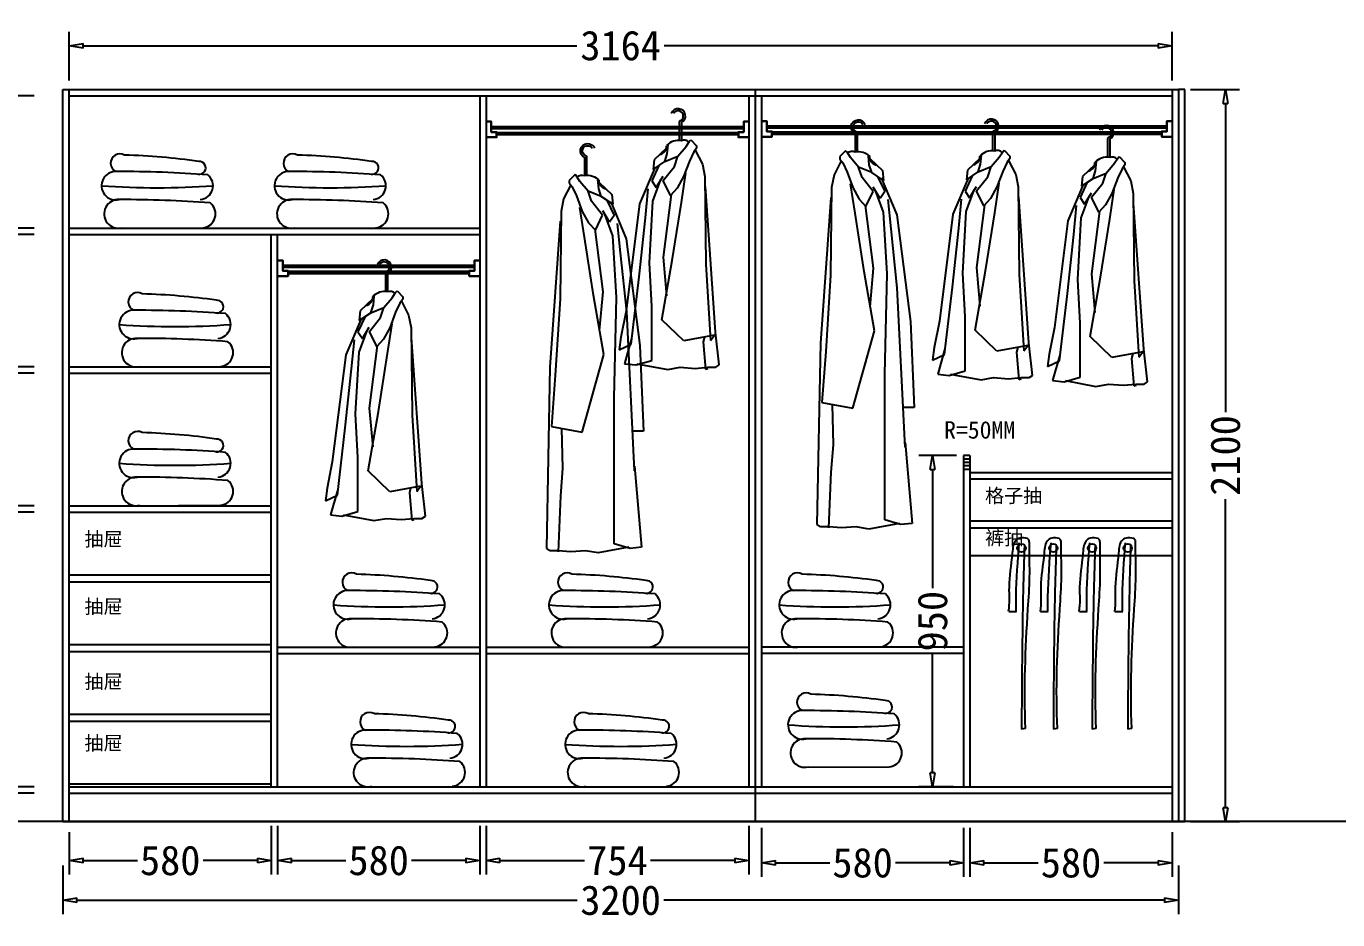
# Model space of a CAD drawing. Header units: millimetres. Extents: x 304407 to 361076, y -1262425 to -1203358.
# Drawn here: x 324807 to 328569, y -1262425 to -1259863 of the extents above; entities that cross this region are included whole.
import ezdxf

# ---------------------------------------------------------------- set-up
doc = ezdxf.new("R2010")
doc.units = ezdxf.units.MM
doc.header["$LTSCALE"] = 20
doc.layers.get('Defpoints').update_dxf_attribs({"color": 250})
for name, color, linetype in [('4', 1, 'Continuous'), ('6', 6, 'Continuous'), ('8', 8, 'Continuous'), ('LAYER10', 11, 'Continuous'), ('LAYER8', 11, 'Continuous'), ('图层3', 4, 'Continuous'), ('墙体', 40, 'Continuous')]:
    doc.layers.add(name, color=color, linetype=linetype)
doc.styles.get("Standard").update_dxf_attribs({"font": 'SimSun.ttf', "height": 85})
doc.styles.add('text', font='SimSun.ttf', dxfattribs={"height": 85})
doc.dimstyles.new('周文晶', dxfattribs={"dimtxt": 70, "dimasz": 40, "dimexe": 40, "dimexo": 30, "dimgap": 10, "dimtad": 0, "dimdec": 0, "dimtxsty": 'Standard', "dimblk": 'CLOSEDBLANK', "dimcen": 200, "dimclrd": 256, "dimclre": 256, "dimadec": 0, "dimazin": 0, "dimtfac": 1, "dimtdec": 0, "dimtmove": 0, "dimatfit": 3, "dimldrblk": 'CLOSEDBLANK', "dimfxl": 100, "dimfxlon": 1, "dimarcsym": 0})

# ---------------------------------------------------------------- blocks, each defined once
blk = doc.blocks.new('_ClosedBlank')
at = {"color": 0, "linetype": 'ByBlock', "lineweight": -2}
for p, q in [((-1, 0.167), (0, 0)), ((-1, 0.167), (-1, -0.167)), ((0, 0), (-1, -0.167))]:
    blk.add_line(p, q, dxfattribs=at)
blk = doc.blocks.new('*D2410')
at = {"lineweight": -2, "transparency": 16777216}
for p, q in [((325510.1, -1262155.5), (325510.1, -1262295.5)), ((324930.1, -1262173.9), (324930.1, -1262295.5)), ((324970.1, -1262255.5), (325126.1, -1262255.5)), ((325470.1, -1262255.5), (325314.2, -1262255.5))]:
    blk.add_line(p, q, dxfattribs=at)
at = {"layer": 'Defpoints', "color": 0, "transparency": 16777216}
for p in [(325510.1, -1262043.9), (324930.1, -1262143.9), (325510.1, -1262255.5)]:
    blk.add_point(p, dxfattribs=at)
at = {"lineweight": -2, "transparency": 16777216, "xscale": 40, "yscale": 40, "zscale": 40, "rotation": 180}
blk.add_blockref('_ClosedBlank', (324930.1, -1262255.5), dxfattribs=at)
at = {"lineweight": -2, "transparency": 16777216, "xscale": 40, "yscale": 40, "zscale": 40}
blk.add_blockref('_ClosedBlank', (325510.1, -1262255.5), dxfattribs=at)
at = {"color": 0, "transparency": 16777216, "insert": (325220.1, -1262255.5), "char_height": 85, "attachment_point": 5}
blk.add_mtext('580', dxfattribs=at)
blk = doc.blocks.new('*D2411')
at = {"lineweight": -2, "transparency": 16777216}
for p, q in [((325528.1, -1262155.5), (325528.1, -1262295.5)), ((326108.1, -1262155.5), (326108.1, -1262295.5)), ((325568.1, -1262255.5), (325724.1, -1262255.5)), ((326068.1, -1262255.5), (325912.2, -1262255.5))]:
    blk.add_line(p, q, dxfattribs=at)
at = {"layer": 'Defpoints', "color": 0, "transparency": 16777216}
for p in [(325528.1, -1260061.9), (326108.1, -1262043.9), (326108.1, -1262255.5)]:
    blk.add_point(p, dxfattribs=at)
at = {"lineweight": -2, "transparency": 16777216, "xscale": 40, "yscale": 40, "zscale": 40, "rotation": 180}
blk.add_blockref('_ClosedBlank', (325528.1, -1262255.5), dxfattribs=at)
at = {"lineweight": -2, "transparency": 16777216, "xscale": 40, "yscale": 40, "zscale": 40}
blk.add_blockref('_ClosedBlank', (326108.1, -1262255.5), dxfattribs=at)
at = {"color": 0, "transparency": 16777216, "insert": (325818.1, -1262255.5), "char_height": 85, "attachment_point": 5}
blk.add_mtext('580', dxfattribs=at)
blk = doc.blocks.new('*D2412')
at = {"lineweight": -2, "transparency": 16777216}
for p, q in [((324930.1, -1260018.5), (324930.1, -1259878.5)), ((328094.1, -1260018.5), (328094.1, -1259878.5)), ((324970.1, -1259918.5), (326386.9, -1259918.5)), ((328054.1, -1259918.5), (326637.4, -1259918.5))]:
    blk.add_line(p, q, dxfattribs=at)
at = {"layer": 'Defpoints', "color": 0, "transparency": 16777216}
for p in [(328094.1, -1259918.5), (324930.1, -1260061.9), (328094.1, -1260061.9)]:
    blk.add_point(p, dxfattribs=at)
at = {"lineweight": -2, "transparency": 16777216, "xscale": 40, "yscale": 40, "zscale": 40, "rotation": 180}
blk.add_blockref('_ClosedBlank', (324930.1, -1259918.5), dxfattribs=at)
at = {"lineweight": -2, "transparency": 16777216, "xscale": 40, "yscale": 40, "zscale": 40}
blk.add_blockref('_ClosedBlank', (328094.1, -1259918.5), dxfattribs=at)
at = {"color": 0, "transparency": 16777216, "insert": (326512.1, -1259918.5), "char_height": 85, "attachment_point": 5}
blk.add_mtext('3164', dxfattribs=at)
blk = doc.blocks.new('*D2413')
at = {"lineweight": -2, "transparency": 16777216}
for p, q in [((324912.1, -1262269.6), (324912.1, -1262409.6)), ((328112.1, -1262269.6), (328112.1, -1262409.6)), ((324952.1, -1262369.6), (326387.9, -1262369.6)), ((328072.1, -1262369.6), (326636.4, -1262369.6))]:
    blk.add_line(p, q, dxfattribs=at)
at = {"layer": 'Defpoints', "color": 0, "transparency": 16777216}
for p in [(324912.1, -1262143.9), (328112.1, -1262143.9), (328112.1, -1262369.6)]:
    blk.add_point(p, dxfattribs=at)
at = {"lineweight": -2, "transparency": 16777216, "xscale": 40, "yscale": 40, "zscale": 40, "rotation": 180}
blk.add_blockref('_ClosedBlank', (324912.1, -1262369.6), dxfattribs=at)
at = {"lineweight": -2, "transparency": 16777216, "xscale": 40, "yscale": 40, "zscale": 40}
blk.add_blockref('_ClosedBlank', (328112.1, -1262369.6), dxfattribs=at)
at = {"color": 0, "transparency": 16777216, "insert": (326512.1, -1262369.6), "char_height": 85, "attachment_point": 5}
blk.add_mtext('3200', dxfattribs=at)
blk = doc.blocks.new('*D2414')
at = {"lineweight": -2, "transparency": 16777216}
for p, q in [((324729.9, -1262021.9), (324729.9, -1261981.9)), ((324829.9, -1262061.9), (324689.9, -1262061.9)), ((324729.9, -1262061.9), (324729.9, -1262143.9)), ((324829.9, -1262143.9), (324689.9, -1262143.9)), ((324729.9, -1262183.9), (324729.9, -1262223.9))]:
    blk.add_line(p, q, dxfattribs=at)
at = {"layer": 'Defpoints', "color": 0, "transparency": 16777216}
for p in [(324729.9, -1262061.9), (324930.1, -1262061.9), (324912.1, -1262143.9)]:
    blk.add_point(p, dxfattribs=at)
at = {"lineweight": -2, "transparency": 16777216, "xscale": 40, "yscale": 40, "zscale": 40}
for p, rotation in [((324729.9, -1262061.9), 270), ((324729.9, -1262143.9), 90)]:
    blk.add_blockref('_ClosedBlank', p, dxfattribs=dict(at, rotation=rotation))
at = {"color": 0, "transparency": 16777216, "insert": (324729.9, -1262288), "char_height": 85, "attachment_point": 5, "rotation": 90}
blk.add_mtext('82', dxfattribs=at)
blk = doc.blocks.new('*D2415')
at = {"lineweight": -2, "transparency": 16777216}
for p, q in [((324829.9, -1261255.9), (324689.9, -1261255.9)), ((324729.9, -1261295.9), (324729.9, -1261556.6)), ((324729.9, -1262003.9), (324729.9, -1261743.3)), ((324829.9, -1262043.9), (324689.9, -1262043.9))]:
    blk.add_line(p, q, dxfattribs=at)
at = {"layer": 'Defpoints', "color": 0, "transparency": 16777216}
for p in [(324729.9, -1261255.9), (324930.1, -1261255.9), (324930.1, -1262043.9)]:
    blk.add_point(p, dxfattribs=at)
at = {"lineweight": -2, "transparency": 16777216, "xscale": 40, "yscale": 40, "zscale": 40}
for p, rotation in [((324729.9, -1261255.9), 90), ((324729.9, -1262043.9), 270)]:
    blk.add_blockref('_ClosedBlank', p, dxfattribs=dict(at, rotation=rotation))
at = {"color": 0, "transparency": 16777216, "insert": (324729.9, -1261649.9), "char_height": 85, "attachment_point": 5, "rotation": 90}
blk.add_mtext('788', dxfattribs=at)
blk = doc.blocks.new('*D2416')
at = {"lineweight": -2, "transparency": 16777216}
for p, q in [((324829.9, -1260857.9), (324689.9, -1260857.9)), ((324729.9, -1260897.9), (324729.9, -1260953.9)), ((324729.9, -1261197.9), (324729.9, -1261142)), ((324829.9, -1261237.9), (324689.9, -1261237.9))]:
    blk.add_line(p, q, dxfattribs=at)
at = {"layer": 'Defpoints', "color": 0, "transparency": 16777216}
for p in [(324729.9, -1260857.9), (324930.1, -1260857.9), (324930.1, -1261237.9)]:
    blk.add_point(p, dxfattribs=at)
at = {"lineweight": -2, "transparency": 16777216, "xscale": 40, "yscale": 40, "zscale": 40}
for p, rotation in [((324729.9, -1260857.9), 90), ((324729.9, -1261237.9), 270)]:
    blk.add_blockref('_ClosedBlank', p, dxfattribs=dict(at, rotation=rotation))
at = {"color": 0, "transparency": 16777216, "insert": (324729.9, -1261047.9), "char_height": 85, "attachment_point": 5, "rotation": 90}
blk.add_mtext('380', dxfattribs=at)
blk = doc.blocks.new('*D2417')
at = {"lineweight": -2, "transparency": 16777216}
for p, q in [((324829.9, -1260459.9), (324689.9, -1260459.9)), ((324729.9, -1260499.9), (324729.9, -1260555.9)), ((324729.9, -1260799.9), (324729.9, -1260744)), ((324829.9, -1260839.9), (324689.9, -1260839.9))]:
    blk.add_line(p, q, dxfattribs=at)
at = {"layer": 'Defpoints', "color": 0, "transparency": 16777216}
for p in [(324729.9, -1260459.9), (324930.1, -1260459.9), (324930.1, -1260839.9)]:
    blk.add_point(p, dxfattribs=at)
at = {"lineweight": -2, "transparency": 16777216, "xscale": 40, "yscale": 40, "zscale": 40}
for p, rotation in [((324729.9, -1260459.9), 90), ((324729.9, -1260839.9), 270)]:
    blk.add_blockref('_ClosedBlank', p, dxfattribs=dict(at, rotation=rotation))
at = {"color": 0, "transparency": 16777216, "insert": (324729.9, -1260649.9), "char_height": 85, "attachment_point": 5, "rotation": 90}
blk.add_mtext('380', dxfattribs=at)
blk = doc.blocks.new('*D2418')
at = {"lineweight": -2, "transparency": 16777216}
for p, q in [((324829.9, -1260061.9), (324689.9, -1260061.9)), ((324729.9, -1260101.9), (324729.9, -1260157.9)), ((324729.9, -1260401.9), (324729.9, -1260346)), ((324829.9, -1260441.9), (324689.9, -1260441.9))]:
    blk.add_line(p, q, dxfattribs=at)
at = {"layer": 'Defpoints', "color": 0, "transparency": 16777216}
for p in [(324729.9, -1260061.9), (324930.1, -1260061.9), (324930.1, -1260441.9)]:
    blk.add_point(p, dxfattribs=at)
at = {"lineweight": -2, "transparency": 16777216, "xscale": 40, "yscale": 40, "zscale": 40}
for p, rotation in [((324729.9, -1260061.9), 90), ((324729.9, -1260441.9), 270)]:
    blk.add_blockref('_ClosedBlank', p, dxfattribs=dict(at, rotation=rotation))
at = {"color": 0, "transparency": 16777216, "insert": (324729.9, -1260251.9), "char_height": 85, "attachment_point": 5, "rotation": 90}
blk.add_mtext('380', dxfattribs=at)
blk = doc.blocks.new('*D2419')
at = {"lineweight": -2, "transparency": 16777216}
for p, q in [((328147, -1260043.9), (328287, -1260043.9)), ((328247, -1260083.9), (328247, -1260969.2)), ((328247, -1262103.9), (328247, -1261218.7)), ((328147, -1262143.9), (328287, -1262143.9))]:
    blk.add_line(p, q, dxfattribs=at)
at = {"layer": 'Defpoints', "color": 0, "transparency": 16777216}
for p in [(328112.1, -1260043.9), (328247, -1260043.9), (328112.1, -1262143.9)]:
    blk.add_point(p, dxfattribs=at)
at = {"lineweight": -2, "transparency": 16777216, "xscale": 40, "yscale": 40, "zscale": 40}
for p, rotation in [((328247, -1260043.9), 90), ((328247, -1262143.9), 270)]:
    blk.add_blockref('_ClosedBlank', p, dxfattribs=dict(at, rotation=rotation))
at = {"color": 0, "transparency": 16777216, "insert": (328247, -1261093.9), "char_height": 85, "attachment_point": 5, "rotation": 90}
blk.add_mtext('2100', dxfattribs=at)
blk = doc.blocks.new('*D2420')
at = {"lineweight": -2, "transparency": 16777216}
for p, q in [((327514.1, -1262162.1), (327514.1, -1262302.1)), ((328094.1, -1262173.9), (328094.1, -1262302.1)), ((327554.1, -1262262.1), (327710.1, -1262262.1)), ((328054.1, -1262262.1), (327898.2, -1262262.1))]:
    blk.add_line(p, q, dxfattribs=at)
at = {"layer": 'Defpoints', "color": 0, "transparency": 16777216}
for p in [(327514.1, -1262043.9), (328094.1, -1262143.9), (328094.1, -1262262.1)]:
    blk.add_point(p, dxfattribs=at)
at = {"lineweight": -2, "transparency": 16777216, "xscale": 40, "yscale": 40, "zscale": 40, "rotation": 180}
blk.add_blockref('_ClosedBlank', (327514.1, -1262262.1), dxfattribs=at)
at = {"lineweight": -2, "transparency": 16777216, "xscale": 40, "yscale": 40, "zscale": 40}
blk.add_blockref('_ClosedBlank', (328094.1, -1262262.1), dxfattribs=at)
at = {"color": 0, "transparency": 16777216, "insert": (327804.1, -1262262.1), "char_height": 85, "attachment_point": 5}
blk.add_mtext('580', dxfattribs=at)
blk = doc.blocks.new('*D2421')
at = {"lineweight": -2, "transparency": 16777216}
for p, q in [((326126.1, -1262155.5), (326126.1, -1262295.5)), ((326880.1, -1262155.5), (326880.1, -1262295.5)), ((326166.1, -1262255.5), (326408.4, -1262255.5)), ((326840.1, -1262255.5), (326597.9, -1262255.5))]:
    blk.add_line(p, q, dxfattribs=at)
at = {"layer": 'Defpoints', "color": 0, "transparency": 16777216}
for p in [(326126.1, -1262043.9), (326880.1, -1262043.9), (326880.1, -1262255.5)]:
    blk.add_point(p, dxfattribs=at)
at = {"lineweight": -2, "transparency": 16777216, "xscale": 40, "yscale": 40, "zscale": 40, "rotation": 180}
blk.add_blockref('_ClosedBlank', (326126.1, -1262255.5), dxfattribs=at)
at = {"lineweight": -2, "transparency": 16777216, "xscale": 40, "yscale": 40, "zscale": 40}
blk.add_blockref('_ClosedBlank', (326880.1, -1262255.5), dxfattribs=at)
at = {"color": 0, "transparency": 16777216, "insert": (326503.1, -1262255.5), "char_height": 85, "attachment_point": 5}
blk.add_mtext('754', dxfattribs=at)
blk = doc.blocks.new('*D2395')
at = {"lineweight": -2, "transparency": 16777216}
for p, q in [((327475.1, -1261093.9), (327367.1, -1261093.9)), ((327407.1, -1261133.9), (327407.1, -1261473.9)), ((327407.1, -1262003.9), (327407.1, -1261663.9)), ((327466.1, -1262043.9), (327367.1, -1262043.9))]:
    blk.add_line(p, q, dxfattribs=at)
at = {"layer": 'Defpoints', "color": 0, "transparency": 16777216}
for p in [(327505.1, -1261093.9), (327407.1, -1262043.9), (327496.1, -1262043.9)]:
    blk.add_point(p, dxfattribs=at)
at = {"lineweight": -2, "transparency": 16777216, "xscale": 40, "yscale": 40, "zscale": 40}
for p, rotation in [((327407.1, -1261093.9), 90), ((327407.1, -1262043.9), 270)]:
    blk.add_blockref('_ClosedBlank', p, dxfattribs=dict(at, rotation=rotation))
at = {"color": 0, "transparency": 16777216, "insert": (327407.1, -1261568.9), "char_height": 85, "attachment_point": 5, "rotation": 90}
blk.add_mtext('950', dxfattribs=at)
blk = doc.blocks.new('*D2396')
at = {"lineweight": -2, "transparency": 16777216}
for p, q in [((326916.1, -1262162.1), (326916.1, -1262302.1)), ((327496.1, -1262162.1), (327496.1, -1262302.1)), ((326956.1, -1262262.1), (327112.1, -1262262.1)), ((327456.1, -1262262.1), (327300.2, -1262262.1))]:
    blk.add_line(p, q, dxfattribs=at)
at = {"layer": 'Defpoints', "color": 0, "transparency": 16777216}
for p in [(326916.1, -1262043.9), (327496.1, -1262043.9), (326916.1, -1262262.1)]:
    blk.add_point(p, dxfattribs=at)
at = {"lineweight": -2, "transparency": 16777216, "xscale": 40, "yscale": 40, "zscale": 40, "rotation": 180}
blk.add_blockref('_ClosedBlank', (326916.1, -1262262.1), dxfattribs=at)
at = {"lineweight": -2, "transparency": 16777216, "xscale": 40, "yscale": 40, "zscale": 40}
blk.add_blockref('_ClosedBlank', (327496.1, -1262262.1), dxfattribs=at)
at = {"color": 0, "transparency": 16777216, "insert": (327206.1, -1262262.1), "char_height": 85, "attachment_point": 5}
blk.add_mtext('580', dxfattribs=at)
blk = doc.blocks.new('A$C1C5764E0')
at = {"layer": '8'}
for p, q in [((172.3, 708.4), (172.3, 657.4)), ((178.3, 708.4), (178.3, 657.4)), ((137.4, 618.5), (140.1, 644.9)), ((191.5, 639.3), (201.2, 654.6)), ((201.2, 654.6), (205.3, 658.7)), ((205.3, 658.7), (222, 642.1)), ((222, 642.1), (222, 635.2)), ((135.3, 635.3), (99.9, 601.9)), ((130.4, 596.4), (137.4, 618.5)), ((130.4, 596.4), (167.9, 611.6)), ((158.2, 582.5), (167.9, 611.6)), ((167.9, 611.6), (191.5, 639.3)), ((213.6, 624.1), (201.2, 597.8)), ((222, 635.2), (213.6, 624.1)), ((217.8, 629.6), (238.6, 589.4)), ((103, 580.9), (58.4, 475.1)), ((113.7, 585.2), (93.2, 541.7)), ((99.9, 601.9), (97.1, 574.2)), ((97.1, 574.2), (130.4, 596.4)), ((126.3, 542.3), (158.2, 582.5)), ((178.3, 479.5), (191.3, 564.6)), ((201.2, 597.8), (184.5, 553.4)), ((238.6, 589.4), (245.5, 553.4)), ((93.2, 541.7), (106.3, 522.1)), ((96.5, 482.8), (119.4, 544.9)), ((106.3, 522.1), (125.9, 554.7)), ((147.1, 499.3), (126.3, 542.3)), ((184.5, 553.4), (166.5, 520.1)), ((245.5, 553.4), (248.3, 302.5)), ((75, 435), (83.4, 518.8)), ((148.8, 502.4), (125.9, 322.6)), ((166.5, 520.1), (147.1, 499.3)), ((276.4, 106.8), (247, 525.3)), ((58.4, 475.1), (19.5, 168.8)), ((86.6, 306.3), (96.5, 482.8)), ((152.1, 312.8), (178.3, 479.5)), ((57, 265.8), (75, 435)), ((93.2, 180.9), (86.6, 306.3)), ((122.6, 142.8), (152.1, 312.8)), ((125.9, 322.6), (135.7, 211.4)), ((248.3, 302.5), (262.2, 83.5)), ((34.3, 73.1), (57, 265.8)), ((19.5, 168.8), (4.8, 92.7)), ((93.2, 26.2), (93.2, 180.9)), ((184.8, 82.8), (122.6, 142.8)), ((4.8, 92.7), (0, 56.7)), ((34.3, 86.2), (14.7, 16.3)), ((273.1, 99.1), (184.8, 82.8)), ((244.2, 93.8), (240.9, 79.6)), ((240.9, 79.6), (247.4, 1.1)), ((262.2, 83.5), (273.1, 99.1)), ((286.7, 13.1), (276.4, 106.8)), ((0, 56.7), (34.3, 73.1)), ((14.7, 16.3), (47.4, 13.1)), ((47.4, 13.1), (93.2, 26.2)), ((50.7, 16.3), (139, 0)), ((139, 0), (175, 6.5)), ((175, 6.5), (217.5, 3.3)), ((217.5, 3.3), (253.5, 6.5)), ((247.4, 1.1), (254, 3.3)), ((253.5, 6.5), (276.9, 6.5)), ((276.9, 6.5), (286.7, 13.1))]:
    blk.add_line(p, q, dxfattribs=at)
for centre, radius, start, end in [((168.9, 727.1), 20.9, 296.6338, 159.5285), ((168.9, 727.1), 14.9, 296.6338, 150.6175), ((175.9, 709.9), 3.91, 94.6712, 201.9626), ((110.9, 641.2), 25.1, 286.2636, 2.0248), ((168.9, 613.1), 43.9, 77.6993, 138.5966), ((186.2, 639.8), 18, 42.48, 116.3392)]:
    blk.add_arc(centre, radius, start, end, dxfattribs=at)
blk = doc.blocks.new('A$C4F477F88')
at = {"layer": 'LAYER10'}
blk.add_blockref('A$C1C5764E0', (0, 0), dxfattribs=at)
blk = doc.blocks.new('A$C5E603B19')
at = {"layer": 'LAYER8'}
blk.add_blockref('A$C4F477F88', (0, 0), dxfattribs=at)
blk = doc.blocks.new('A$C1B0A679D')
at = {"layer": '图层3'}
blk.add_blockref('A$C5E603B19', (0, 0), dxfattribs=at)
blk = doc.blocks.new('A$C52EB379C')
at = {"layer": '8'}
for p, q in [((163.3, 1134.6), (163.3, 1083.5)), ((169.3, 1134.6), (169.3, 1083.5)), ((126.4, 1061.5), (91, 1028.1)), ((128.4, 1044.7), (131.2, 1071)), ((159, 1037.8), (182.5, 1065.5)), ((182.5, 1065.5), (192.3, 1080.7)), ((192.3, 1080.7), (196.4, 1084.9)), ((196.4, 1084.9), (213.1, 1068.3)), ((213.1, 1061.3), (204.7, 1050.2)), ((208.9, 1055.8), (229.7, 1015.6)), ((213.1, 1068.3), (213.1, 1061.3)), ((91, 1028.1), (88.2, 1000.3)), ((88.2, 1000.3), (121.5, 1022.5)), ((121.5, 1022.5), (128.4, 1044.7)), ((121.5, 1022.5), (159, 1037.8)), ((149.3, 1008.7), (159, 1037.8)), ((192.3, 1023.9), (175.6, 979.5)), ((204.7, 1050.2), (192.3, 1023.9)), ((94.1, 1007.1), (49.5, 901.3)), ((104.8, 1011.4), (84.3, 967.8)), ((97.4, 948.2), (117, 980.9)), ((117.4, 968.5), (149.3, 1008.7)), ((175.6, 979.5), (157.6, 946.3)), ((169.3, 905.7), (182.4, 990.7)), ((229.7, 1015.6), (236.6, 979.5)), ((236.6, 979.5), (239.4, 728.7)), ((66.1, 861.1), (74.5, 944.9)), ((84.3, 967.8), (97.4, 948.2)), ((87.6, 909), (110.5, 971.1)), ((138.2, 925.5), (117.4, 968.5)), ((157.6, 946.3), (138.2, 925.5)), ((267.5, 533), (238.1, 951.5)), ((77.7, 732.4), (87.6, 909)), ((139.9, 928.6), (117, 748.8)), ((143.2, 738.9), (169.3, 905.7)), ((49.5, 901.3), (10.6, 595)), ((48.1, 692), (66.1, 861.1)), ((84.3, 444.7), (77.7, 732.4)), ((113.7, 568.9), (143.2, 738.9)), ((117, 748.8), (126.8, 637.6)), ((239.4, 728.7), (253.3, 509.7)), ((25.4, 235.4), (48.1, 692)), ((10.6, 595), (0, 349)), ((175.9, 346.6), (113.7, 568.9)), ((277.8, 13.1), (267.5, 533)), ((253.3, 509.7), (264.2, 362.9)), ((84.3, 26.2), (84.3, 444.7)), ((0, 349), (31, 349)), ((264.2, 362.9), (175.9, 346.6)), ((235.3, 357.6), (232, 242)), ((25.4, 248.5), (5.8, 16.3)), ((232, 242), (238.5, 163.5)), ((238.5, 163.5), (245.1, 3.3)), ((5.8, 16.3), (38.5, 13.1)), ((38.5, 13.1), (84.3, 26.2)), ((41.7, 16.3), (130.1, 0)), ((130.1, 0), (166.1, 6.5)), ((166.1, 6.5), (208.6, 3.3)), ((208.6, 3.3), (244.6, 6.5)), ((244.6, 6.5), (268, 6.5)), ((268, 6.5), (277.8, 13.1))]:
    blk.add_line(p, q, dxfattribs=at)
for centre, radius, start, end in [((160, 1153.2), 20.9, 296.6338, 159.5285), ((160, 1153.2), 14.9, 296.6338, 150.6175), ((167, 1136), 3.91, 94.6712, 201.9626), ((102, 1067.4), 25.1, 286.2636, 2.0248), ((160, 1039.2), 43.9, 77.6993, 138.5966), ((177.3, 1066), 18, 42.48, 116.3392)]:
    blk.add_arc(centre, radius, start, end, dxfattribs=at)
blk = doc.blocks.new('A$C05785CA5')
at = {"layer": 'LAYER10'}
blk.add_blockref('A$C52EB379C', (0, 0), dxfattribs=at)
blk = doc.blocks.new('A$C100967EE')
at = {"layer": 'LAYER10'}
blk.add_blockref('A$C05785CA5', (0, 0), dxfattribs=at)
blk = doc.blocks.new('A$C65D30603')
at = {"layer": 'LAYER8'}
blk.add_blockref('A$C100967EE', (0, 0), dxfattribs=at)
blk = doc.blocks.new('A$C50CE712E')
at = {"layer": '图层3'}
blk.add_blockref('A$C65D30603', (0, 0), dxfattribs=at)
blk = doc.blocks.new('A$C11F00F61')
at = {"color": 8}
blk.add_line((48.2, 0), (290.3, 1.2), dxfattribs=at)
at = {"layer": '墙体', "color": 8}
for centre, radius, start, end in [((52.6, 186.6), 26.7, 59.8021, 244.0801), ((9.8, -1698.7), 1909.1, 81.8981, 88.3112), ((280.3, 173), 18.4, 260.1551, 94.4157), ((41, 121.6), 41, 86.0834, 284.0988), ((53.8, -3125.6), 3288.1, 85.6244, 90.1755), ((279.7, 121.7), 40, 274.9406, 51.3165), ((159.2, 2329.1), 2213.2, 265.8756, 274.159), ((48.2, 41), 41, 86.0834, 284.0988), ((61, -3206.2), 3288.1, 85.6244, 90.1755), ((286.9, 41.1), 40, 274.9406, 51.3165)]:
    blk.add_arc(centre, radius, start, end, dxfattribs=at)
blk = doc.blocks.new('A$C3B9601DC')
at = {"layer": '4', "color": 8}
blk.add_line((62, 1.5), (47.4, 0), dxfattribs=at)
for points, knots in [([(62, 1.5), (55.4, 144.3), (62.8, 324.3), (78.7, 548.8), (75.2, 622.1), (75.7, 684.6), (46.8, 686.9), (17.9, 676.1), (12.7, 599.8), (-1.5, 524.3), (4.4, 450.4), (0, 421.8)], [0, 0, 0, 0, 428.516837, 544.203019, 664.137455, 677.621305, 701.749401, 722.125787, 770.743064, 895.133582, 980.731534, 980.731534, 980.731534, 980.731534]), ([(37.8, 667.5), (32.8, 603.2), (26.4, 521.3), (26.8, 439.3), (26.9, 421.8)], [0, 0, 0, 0, 193.394932, 246.046188, 246.046188, 246.046188, 246.046188])]:
    blk.add_open_spline(points, degree=3, knots=knots, dxfattribs=at)
blk.add_spline([(57.6, 658.7), (53.2, 497.8), (47.4, 0)], degree=3, dxfattribs=at)
blk.add_open_spline([(1.4, 421.8), (10.7, 421.8), (19.9, 421.8), (29.2, 421.8)], degree=3, dxfattribs=at)
at = {"layer": '6', "color": 8}
blk.add_circle((47.2, 648.9), 15, dxfattribs=at)
blk = doc.blocks.new('edr334343')
at = {"layer": '6', "color": 8, "xscale": 0.7999999999301508, "yscale": 0.7999999999301508, "zscale": 0.7999999999301508}
for p in [(311012.9, -1202094.7), (311104.2, -1202094.7), (311215.5, -1202094.7), (311317.6, -1202094.7)]:
    blk.add_blockref('A$C3B9601DC', p, dxfattribs=at)

msp = doc.modelspace()

# ---------------------------------------------------------------- linework, layer by layer
for p, q in [((324912.1, -1262143.9), (324912.1, -1260043.9)), ((324912.1, -1260043.9), (328112.1, -1260043.9)), ((324930.1, -1262143.9), (324930.1, -1260043.9)), ((326898.1, -1260043.9), (326898.1, -1262143.9)), ((328094.1, -1260043.9), (328094.1, -1262143.9)), ((328112.1, -1260043.9), (328112.1, -1262143.9)), ((328130.1, -1260043.9), (328112.1, -1260043.9)), ((328130.1, -1262143.9), (328130.1, -1260043.9)), ((324930.1, -1260061.9), (328094.1, -1260061.9)), ((326108.1, -1260061.9), (326108.1, -1262043.9)), ((326126.1, -1260061.9), (326126.1, -1262043.9)), ((326880.1, -1260061.9), (326880.1, -1262043.9)), ((326916.1, -1260061.9), (326916.1, -1262043.9)), ((324930.1, -1260441.9), (326108.1, -1260441.9)), ((324930.1, -1260459.9), (326108.1, -1260459.9)), ((325510.1, -1262043.9), (325510.1, -1260459.9)), ((325528.1, -1262043.9), (325528.1, -1260459.9)), ((324930.1, -1260839.9), (325510.1, -1260839.9)), ((324930.1, -1260857.9), (325510.1, -1260857.9)), ((327496.1, -1261093.9), (327496.1, -1262043.9)), ((327514.1, -1261093.9), (327496.1, -1261093.9)), ((327514.1, -1261103.9), (327496.1, -1261103.9)), ((327514.1, -1261113.9), (327496.1, -1261113.9)), ((327514.1, -1261093.9), (327514.1, -1262043.9)), ((327514.1, -1261123.9), (327496.1, -1261123.9)), ((327514.1, -1261133.9), (327496.1, -1261133.9)), ((328094.1, -1261143.9), (327514.1, -1261143.9)), ((328094.1, -1261161.9), (327514.1, -1261161.9)), ((324930.1, -1261237.9), (325510.1, -1261237.9)), ((324930.1, -1261255.9), (325510.1, -1261255.9)), ((328094.1, -1261281.9), (327514.1, -1261281.9)), ((328094.1, -1261301.9), (327514.1, -1261301.9)), ((328094.1, -1261381.9), (327514.1, -1261381.9)), ((324930.1, -1261435.9), (325510.1, -1261435.9)), ((324930.1, -1261455.9), (325510.1, -1261455.9)), ((324930.1, -1261635.9), (325510.1, -1261635.9)), ((324930.1, -1261655.9), (325510.1, -1261655.9)), ((325528.1, -1261643.9), (326108.1, -1261643.9)), ((325528.1, -1261661.9), (326108.1, -1261661.9)), ((326126.1, -1261643.9), (326880.1, -1261643.9)), ((326126.1, -1261661.9), (326880.1, -1261661.9)), ((327496.1, -1261643.9), (326916.1, -1261643.9)), ((327496.1, -1261661.9), (326916.1, -1261661.9)), ((324930.1, -1261835.9), (325510.1, -1261835.9)), ((324930.1, -1261855.9), (325510.1, -1261855.9)), ((324930.1, -1262035.9), (325510.1, -1262035.9)), ((324930.1, -1262043.9), (328094.1, -1262043.9)), ((324930.1, -1262061.9), (328094.1, -1262061.9)), ((324912.1, -1262143.9), (328112.1, -1262143.9)), ((328112.1, -1262143.9), (328130.1, -1262143.9))]:
    msp.add_line(p, q)
at = {"color": 8}
msp.add_line((361075.9, -1262143.9), (304407.4, -1262143.9), dxfattribs=at)
at = {"lineweight": 30}
for points in [[(326916.1, -1260134.6), (326931.1, -1260134.6), (326931.1, -1260164.6), (326946.1, -1260164.6), (326946.1, -1260179.6), (326916.1, -1260179.6)], [(328094.1, -1260134.6), (328079.1, -1260134.6), (328079.1, -1260164.6), (328064.1, -1260164.6), (328064.1, -1260179.6), (328094.1, -1260179.6)], [(326126.1, -1260136.2), (326141.1, -1260136.2), (326141.1, -1260166.2), (326156.1, -1260166.2), (326156.1, -1260181.2), (326126.1, -1260181.2)], [(326865.1, -1260151.2), (326141.1, -1260151.2)], [(326865.1, -1260155.8), (326141.1, -1260155.8)], [(326850.1, -1260168.3), (326156.1, -1260168.3)], [(326880.1, -1260136.2), (326865.1, -1260136.2), (326865.1, -1260166.2), (326850.1, -1260166.2), (326850.1, -1260181.2), (326880.1, -1260181.2)], [(328079.1, -1260149.6), (326931.1, -1260149.6)], [(328079.1, -1260154.1), (326931.1, -1260154.1)], [(328064.1, -1260166.6), (326946.1, -1260166.6)], [(328064.1, -1260172.1), (326946.1, -1260172.1)], [(326850.1, -1260173.7), (326156.1, -1260173.7)], [(325528.1, -1260534.2), (325543.1, -1260534.2), (325543.1, -1260564.2), (325558.1, -1260564.2), (325558.1, -1260579.2), (325528.1, -1260579.2)], [(326093.1, -1260549.2), (325543.1, -1260549.2)], [(326108.1, -1260534.2), (326093.1, -1260534.2), (326093.1, -1260564.2), (326078.1, -1260564.2), (326078.1, -1260579.2), (326108.1, -1260579.2)], [(326093.1, -1260553.8), (325543.1, -1260553.8)], [(326078.1, -1260566.3), (325558.1, -1260566.3)], [(326078.1, -1260571.7), (325558.1, -1260571.7)]]:
    msp.add_lwpolyline(points, dxfattribs=at)

# ---------------------------------------------------------------- block references
for name, p in [('A$C1B0A679D', (326508.2, -1260847.4)), ('A$C1B0A679D', (327406.9, -1260877.1)), ('A$C1B0A679D', (327736.7, -1260895.5)), ('A$C11F00F61', (325023.2, -1260441.9)), ('A$C11F00F61', (325519.1, -1260441.9)), ('A$C1B0A679D', (325665.4, -1261280.7)), ('A$C11F00F61', (325074, -1260839.9)), ('A$C11F00F61', (325074, -1261237.9)), ('edr334343', (16611.3, -59783.7)), ('A$C11F00F61', (325688.2, -1261643.9)), ('A$C11F00F61', (326306.3, -1261643.9)), ('A$C11F00F61', (326966.8, -1261643.9)), ('A$C11F00F61', (326992.1, -1261988)), ('A$C11F00F61', (325739, -1262043.9)), ('A$C11F00F61', (326352.9, -1262043.9))]:
    msp.add_blockref(name, p)
at = {"xscale": -1}
for p in [(327353.9, -1261305), (326577.8, -1261373.3)]:
    msp.add_blockref('A$C50CE712E', p, dxfattribs=at)

# ---------------------------------------------------------------- texts
at = {"attachment_point": 1, "style": 'text'}
for s, insert, char_height, width in [('R=50MM', (327439.9, -1260995.4), 50, 419.038), ('格子抽', (327557.8, -1261189.1), 40, 305.609), ('抽屉', (324974.4, -1261313.6), 40, 305.609), ('裤抽', (327557.8, -1261310.3), 40, 305.609), ('抽屉', (324974.4, -1261506.9), 40, 305.609), ('抽屉', (324974.4, -1261722.1), 40, 305.609), ('抽屉', (324974.4, -1261898.6), 40, 305.609)]:
    msp.add_mtext(s, dxfattribs=dict(at, insert=insert, char_height=char_height, width=width))

# ---------------------------------------------------------------- dimensions: what is measured, and where the dimension line sits
for base, p1, p2, picture, middle in [((328094.1, -1259918.5), (324930.1, -1260061.9), (328094.1, -1260061.9), '*D2412', (326512.1, -1259918.5)), ((326108.1, -1262255.5), (325528.1, -1260061.9), (326108.1, -1262043.9), '*D2411', (325818.1, -1262255.5)), ((325510.1, -1262255.5), (324930.1, -1262143.9), (325510.1, -1262043.9), '*D2410', (325220.1, -1262255.5)), ((326880.1, -1262255.5), (326126.1, -1262043.9), (326880.1, -1262043.9), '*D2421', (326503.1, -1262255.5)), ((326916.1, -1262262.1), (327496.1, -1262043.9), (326916.1, -1262043.9), '*D2396', (327206.1, -1262262.1)), ((328094.1, -1262262.1), (327514.1, -1262043.9), (328094.1, -1262143.9), '*D2420', (327804.1, -1262262.1)), ((328112.1, -1262369.6), (324912.1, -1262143.9), (328112.1, -1262143.9), '*D2413', (326512.1, -1262369.6))]:
    dim = msp.add_linear_dim(base=base, p1=p1, p2=p2, dimstyle='周文晶')
    dim.commit()
    dim.dimension.update_dxf_attribs({"geometry": picture, "text_midpoint": middle})
for base, p1, p2, angle, picture, middle in [((328247, -1260043.9), (328112.1, -1262143.9), (328112.1, -1260043.9), 90, '*D2419', (328247, -1261093.9)), ((324729.9, -1260061.9), (324930.1, -1260441.9), (324930.1, -1260061.9), 270, '*D2418', (324729.9, -1260251.9)), ((324729.9, -1260459.9), (324930.1, -1260839.9), (324930.1, -1260459.9), 270, '*D2417', (324729.9, -1260649.9)), ((324729.9, -1260857.9), (324930.1, -1261237.9), (324930.1, -1260857.9), 270, '*D2416', (324729.9, -1261047.9)), ((327407.1, -1262043.9), (327505.1, -1261093.9), (327496.1, -1262043.9), 90, '*D2395', (327407.1, -1261568.9)), ((324729.9, -1261255.9), (324930.1, -1262043.9), (324930.1, -1261255.9), 270, '*D2415', (324729.9, -1261649.9))]:
    dim = msp.add_linear_dim(base=base, p1=p1, p2=p2, angle=angle, dimstyle='周文晶')
    dim.commit()
    dim.dimension.update_dxf_attribs({"geometry": picture, "text_midpoint": middle})
dim = msp.add_linear_dim(base=(324729.9, -1262061.9), p1=(324912.1, -1262143.9), p2=(324930.1, -1262061.9), angle=270, dimstyle='周文晶')
dim.commit()
dim.dimension.update_dxf_attribs({"geometry": '*D2414', "text_midpoint": (324729.9, -1262288), "dimtype": 128})

doc.saveas('drawing.dxf')
